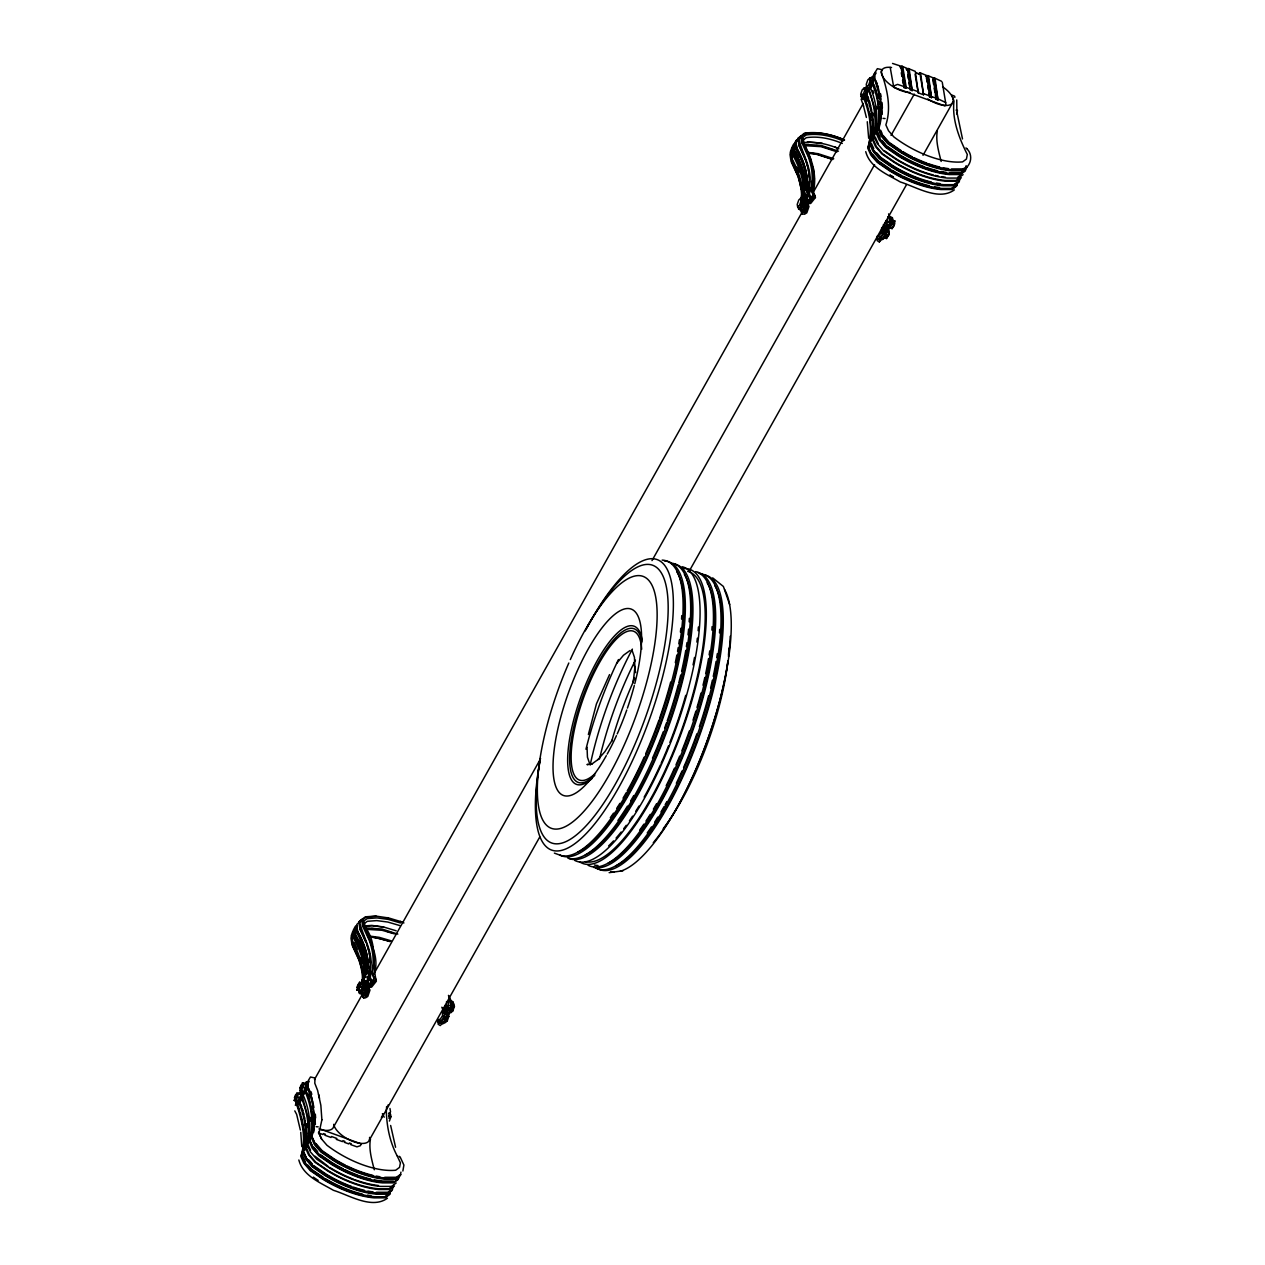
<?xml version="1.0" encoding="UTF-8"?>
<svg xmlns="http://www.w3.org/2000/svg" width="1265" height="1265" viewBox="0 0 1265 1265"><rect width="100%" height="100%" fill="white"/><g stroke="black" fill="none" stroke-linecap="round" stroke-linejoin="round"><path stroke-width="1.5" d="M884.757 231.874L884.346 230.847M886.797 236.096C887.192 238.99 890.133 233.187 888.599 232.396M956.909 114.119L956.941 111.984M444.395 1008.094L444.948 1014.356L447.873 1007.256L448.933 1007.794L445.992 1016.285L440.22 1023.29L439.161 1022.737L443.667 1017.708L444.505 1013.992L442.608 1007.731M883.429 224.458L883.966 230.736L886.892 223.62L887.951 224.174L885.01 232.649L879.238 239.67L878.195 239.117L882.701 234.088L883.033 227.4M352.461 934.44L351.038 938.472L352.002 944.939L358.659 959.487A162.205 73.354 29.3 0 1 362.296 983.996M791.495 150.82L790.072 154.852L791.036 161.319L797.693 175.851A162.205 73.354 29.3 0 1 801.52 196.692M448.79 995.855A162.205 73.354 29.3 0 0 451.194 1000.884L451.716 1004.015L449.486 1010.624L451.51 1006.56L448.474 995.365M888.583 213.896A162.205 73.354 29.3 0 0 890.212 217.248L890.75 220.395L888.52 227.004L890.544 222.925L889.991 219.651M357.742 987.301C358.801 991.95 361.3 979.363 358.058 986.099M633.528 679.969L634.904 666.782M368.257 986.779L369.981 990.1L367.783 996.456L365.522 997.864L363.308 997.595L364.779 993.8L363.909 994.385L362.027 990.748M807.291 203.159L808.999 206.48L806.817 212.82L804.556 214.228L802.326 213.975L803.813 210.18L802.927 210.765L801.045 207.112M298.84 1159.989C302.999 1175.928 320.519 1182.712 333.438 1190.318C349.203 1195.109 371.784 1209.64 387.438 1198.208M865.734 151.658C869.893 167.613 887.413 174.38 900.332 181.986C916.097 186.793 938.677 201.325 954.332 189.892M361.932 983.095C366.091 966.096 353.836 951.66 351.227 935.831M361.98 983.901L363.008 976.833A160.434 72.548 29.3 0 0 352.54 941.603L351.528 934.835L352.682 931.704L355.386 929.728M362.881 982.589L364.178 973.75A160.038 72.374 29.3 0 0 353.71 938.583L352.682 931.704M363.735 979.363L363.782 986.305L366.376 990.147L363.909 994.385M365.395 973.765L366.107 969.907A159.896 72.311 29.3 0 0 355.639 934.772L354.611 927.846L355.765 925.79L356.793 932.716A159.896 72.311 29.3 0 1 367.261 967.852L366.486 973.165M367.182 973.623L368.21 966.555A160.038 72.374 29.3 0 0 357.758 931.404M369.001 972.706L370.297 963.867A160.434 72.548 29.3 0 0 359.829 928.652M369.696 971.899C375.231 953.778 362.834 937.887 359.513 921.11L365.379 916.825L375.721 916.066L387.976 917.868M374.804 971.836C379.753 953.62 366.787 937.966 363.94 920.952L367.119 918.611L376.891 917.9L388.213 919.386L400.546 922.976M800.966 199.475L802.042 193.213A160.434 72.548 29.3 0 0 791.574 157.983L790.562 151.215L791.716 148.084L794.404 146.092M801.915 198.953L803.196 190.114A160.038 72.374 29.3 0 0 792.744 154.963L791.716 148.084M802.247 199.269L803.797 188.659A159.896 72.311 29.3 0 0 793.329 153.539L792.301 146.598L793.455 144.558L794.483 151.484A159.896 72.311 29.3 0 1 804.951 186.619L803.401 197.229L805.884 204.329L802.927 210.765M803.18 196.597L803.702 193.071M804.35 191.584L805.141 186.287A159.896 72.311 29.3 0 0 794.673 151.152L793.645 144.226L798.879 139.166M805.52 189.529L806.295 184.231A159.896 72.311 29.3 0 0 795.827 149.096L794.799 142.17M806.216 190.003L807.244 182.935A160.038 72.374 29.3 0 0 796.776 147.768L795.748 140.889L804.398 133.204C818.028 131.196 831.896 134.422 844.372 139.877M806.548 189.291L807.323 183.994M808.288 187.315L809.331 180.247A160.434 72.548 29.3 0 0 798.863 145.032M813.316 191.727C817.411 175.029 811.513 157.967 803.844 143.214M802.279 201.91L801.283 204.788M807.75 192.565L807.639 191.031M298.398 1101.831L294.176 1100.439L296.864 1092.849L301.086 1094.241L298.398 1101.831L297.022 1101.483M294.176 1100.439L295.567 1100.803L297.607 1097.182L298.255 1093.213M299.742 1090.541L302.43 1082.935L303.821 1083.299L303.173 1087.283L301.133 1090.904L299.742 1090.541L303.964 1091.932L306.004 1088.311L306.652 1084.342L302.43 1082.935M356.762 989.91L359.45 982.304L360.841 982.668L360.193 986.653L358.153 990.274L356.762 989.91L361.015 991.317L363.055 987.696L363.703 983.711L359.45 982.304M366.581 981.403L362.328 980.011L365.016 972.406L369.269 973.813L368.621 977.782L366.581 981.403L365.206 981.055M362.328 980.011L363.719 980.359L366.407 972.769M885.231 238.136L886.607 238.5L888.647 234.879L889.295 230.91L887.919 230.546M889.991 226.356L891.778 221.28A6.499 1.992 -70 0 0 890.117 217.754M890.797 228.238L892.173 228.601L894.213 224.98L894.861 220.995L891.999 219.968M957.02 113.123L957.447 110.466L956.071 110.102M390.426 1190.855L389.746 1194.445L385.161 1197.844L374.108 1197.86A67.931 30.724 29.3 0 1 322.828 1179.233L310.336 1170.663L303.916 1163.262L300.817 1156.384C306.747 1138.769 301.908 1120.015 296.184 1103.191M393.146 1186.001L392.466 1189.59L387.881 1193.006L376.828 1193.022A67.931 30.724 29.3 0 1 325.548 1174.394L313.056 1165.824L306.636 1158.424L303.537 1151.545L306.525 1137.836L305.513 1123.557M399.471 1174.774L398.775 1178.363L394.19 1181.763L383.153 1181.779A67.931 30.724 29.3 0 1 331.873 1163.168L319.365 1154.597L312.945 1147.197L309.846 1140.318L312.85 1126.609L311.396 1109.8M400.958 1172.133L400.262 1175.723L395.676 1179.122L384.623 1179.138A67.931 30.724 29.3 0 1 333.359 1160.511L320.851 1151.956L314.432 1144.54L311.332 1137.662C316.297 1121.423 313.926 1103.412 307.316 1087.995M402.871 1171.01L403.899 1165.049L400.373 1157.475M957.32 182.524L956.64 186.113L952.055 189.529L941.002 189.529A67.931 30.724 29.3 0 1 889.722 170.917L877.23 162.347L870.81 154.947L867.711 148.068C872.66 131.813 870.288 113.803 863.679 98.385M959.771 176.989L958.744 182.366L954.158 185.781L943.105 185.797A67.931 30.724 29.3 0 1 891.841 167.17L879.333 158.599L872.913 151.199L869.814 144.321L871.079 138.454M960.056 177.685L959.36 181.275L954.775 184.674L943.722 184.69A67.931 30.724 29.3 0 1 892.457 166.063L879.95 157.493L873.53 150.092L870.431 143.214L873.419 129.504L872.407 115.242M966.081 165.762L965.053 171.139L960.467 174.554L949.43 174.554A67.931 30.724 29.3 0 1 898.15 155.943L885.642 147.373L879.238 139.972L876.139 133.094C881.088 116.839 878.716 98.828 872.107 83.411M966.365 166.458L965.685 170.032L961.1 173.447L950.047 173.463A67.931 30.724 29.3 0 1 898.767 154.836L886.259 146.266L879.855 138.865L876.756 131.987L879.744 118.278L878.29 101.469M305.561 1087.536L305.45 1085.591M301.876 1156.779C307.806 1139.291 306.225 1119.731 298.888 1102.969M305.023 1150.012C310.478 1133.171 308.439 1114.418 301.497 1098.336M308.518 1139.069L307.253 1144.936L310.352 1151.814L316.772 1159.214L329.264 1167.785A67.931 30.724 29.3 0 0 380.544 1186.412L391.597 1186.396L396.182 1182.981M397.147 1155.783L400.404 1162.835L399.534 1167.374L395.708 1170.22A63.25 28.605 29.3 0 1 326.923 1145.236L321.595 1139.038L318.954 1133.25L321.895 1119.81M588.367 734.538L596.432 703.909L609.54 674.609M869.608 144.621L868.77 148.448L871.759 155.057L877.91 162.157L890.07 170.506A66.76 30.186 29.3 0 0 940.464 188.801L951.217 188.785L955.613 185.528M875.412 130.754L873.482 140.083L876.455 146.693L882.606 153.792L894.782 162.126A66.76 30.186 29.3 0 0 945.176 180.436L955.929 180.421L960.325 177.147M879.507 123.48L878.242 129.346L881.341 136.225L887.745 143.625L900.253 152.195A67.931 30.724 29.3 0 0 951.533 170.822L962.57 170.807L967.172 167.391M893.77 224.205L893.659 222.261M303.474 1149.458L304.153 1146.296M313.641 1132.317L314.337 1129.155M870.367 141.127C874.827 125.947 871.822 109.011 865.782 94.638M872.818 135.798L873.514 132.651M874.716 134.343C879.048 118.815 876.345 101.595 870.114 86.937M879.128 124.571C884.029 108.442 878.463 91.475 873.609 76.153L874.463 73.56L875.491 74.082L876.107 72.99L875.08 72.453L877.372 68.674L881.958 69.67L881.199 71.994C887.034 88.692 891.604 107.414 885.864 124.903L888.489 130.722L893.833 136.889A63.25 28.605 29.3 0 0 962.618 161.873L966.444 159.042L967.314 154.488C959.107 138.185 951.865 119.527 954 101.105L951.818 95.033L954.711 96.235L954.838 97.452M871.047 82.937L870.889 80.77M300.2 1097.261L299.252 1099.554M305.592 1087.963L305.624 1085.718M448.126 1014.451L446.15 1019.226L440.283 1025.551L438.117 1024.223L438.354 1019.479M439.161 1022.737L439.904 1020.286M440.22 1023.29L440.979 1020.776M437.643 1021.82L442.402 1016.412L442.655 1011.178M444.126 1013.328L446.956 1004.189L446.513 1001.58M443.667 1017.708L444.442 1015.163M444.948 1014.356L445.201 1008.901M445.96 1013.644L446.213 1008.078M446.245 1006.529L448.585 1005.596L448.854 1000.346M447.304 1017.171L447.604 1014.024M446.15 1019.226L446.972 1016.507M450.941 1006.608L451.083 1003.335M446.782 1016.696L448.316 1014.135M449.486 1010.624L450.293 1007.984M447.478 1016.839L450.055 1010.624M887.334 230.499L885.168 235.606L879.317 241.931L877.135 240.603L877.388 235.859M879.238 239.67L880.013 237.14M876.677 238.199L881.42 232.776L881.689 227.542M879.317 241.931L880.108 239.338M883.16 229.692L885.99 220.569M882.701 234.088L883.476 231.542M884.994 230.009L885.769 227.479M885.279 222.909L887.619 221.976L887.872 216.726M885.168 235.606L886.623 230.388M886.322 233.551L887.761 228.127M889.959 222.988L889.595 216.679M888.52 227.004L889.311 224.364M887.666 231.163L888.489 228.443M886.939 230.799L889.089 226.988M295.472 1096.629C294.192 1104.124 299.742 1090.825 295.71 1096.028M300.849 1087.347C303.331 1079.994 303.062 1090.92 300.675 1088.453M299.995 1097.435L299.283 1099.206M363.624 976.185C361.853 982.794 367.862 973.101 364.431 974.588M362.407 987.522L362.328 985.103M890.892 223.162L890.196 224.933M797.994 139.245L800.713 135.908L801.678 142.376L808.335 156.923A162.205 73.354 29.3 0 1 810.628 188.343L812.984 195.031L815.024 195.616L815.419 197.546L810.739 203.396L809.458 203.665L809.553 202.621L813.996 197.15L813 196.945L809.426 201.198L805.726 207.776L804.287 212.441L805.283 212.631L808.256 205.8L806.485 202.384M875.08 72.453L874.827 78.572L878.068 87.143M364.81 926.85C378.029 943.042 371.578 963.582 376.385 981.166L371.704 987.016L370.424 987.301L370.519 986.241L374.962 980.77L373.966 980.581L370.392 984.818L366.692 991.396L365.253 996.061L366.249 996.267L369.222 989.42L367.467 986.004M370.455 1139.053C368.589 1149.173 371.815 1159.91 374.266 1169.777M386.315 1111.777L386.616 1106.575M937.365 130.706C935.468 140.826 938.709 151.594 941.16 161.446M865.481 92.835L864.738 94.559M889.88 223.731L889.912 220.948M890.687 223.336L890.212 224.537M369.443 978.62L371.293 982.225L373.95 978.651L375.99 979.236M812.984 195.031L810.327 198.589L808.335 194.162M389.399 1121.09L390.948 1116.71L390.521 1114.196L388.561 1113.485M446.355 1017.139L445.327 1020.064L447.288 1020.776L448.838 1016.396L448.411 1013.882M450.878 1012.759L452.854 1010.877L454.404 1006.497L453.977 1003.983L452.016 1003.272M802.785 194.525L804.334 190.13L806.311 188.248L808.288 188.959L808.715 191.474L807.165 195.854L805.188 197.735L803.212 197.024L802.785 194.525A161.651 73.101 29.3 0 1 802.532 198.194M797.646 206.922L799.622 205.041L801.172 200.661L800.745 198.146L802.722 198.874L803.149 201.372L801.599 205.768L799.622 207.65L797.646 206.922L797.219 204.424L798.768 200.028L800.745 198.146M803.212 197.024L805.188 195.142L806.738 190.762L806.311 188.248M861.117 96.709L863.094 94.828L864.643 90.448L864.216 87.933L866.161 88.645L866.588 91.143L865.039 95.539L863.062 97.421L861.117 96.709L860.69 94.195L862.24 89.815L864.216 87.933M866.683 86.811L868.66 84.929L870.209 80.533L869.782 78.035L871.727 78.746L872.154 81.245L870.605 85.641L868.628 87.522L866.683 86.811L866.256 84.296L867.806 79.916L869.782 78.035M362.423 987.949L362.502 984.976M450.688 1007.399L449.107 1009.802M450.403 1010.197L447.921 1014.419L448.632 1014.799M888.267 229.692L889.422 226.577M888.014 234.721L886.654 236.855L886.148 236.049M862.082 95.587L862.05 96.804M387.944 1105.784L388.086 1104.946M305.371 1088.58L304.248 1090.288M305.118 1088.754L304.264 1090.098M367.467 978.778L368.352 975.9L367.435 979.126M807.133 194.367L805.694 195.49M870.589 84.138L869.276 85.451M889.611 224.332L888.52 225.676M356.825 925.648L357.521 932.938A160.513 72.579 29.3 0 1 367.988 968.168M297.038 1100.597L295.346 1105.357M874.463 73.56L872.977 76.2L874.004 76.722M805.884 204.329L807.228 201.957L805.315 198.241M314.479 1079.504L362.881 993.436M373.523 974.509L802.247 211.935M807.228 201.957L808.161 200.613L806.264 196.913M812.889 193.007L863.22 103.493M365.696 990.005L367.514 987.902L365.632 984.249M367.514 987.902L368.194 985.577L366.281 981.861M368.194 985.577L369.143 984.233L367.23 980.533M942.235 82.099L945.888 104.141L944.892 105.912L893.754 87.332L894.75 85.561L897.597 84.376L904.317 86.668L903.795 87.601L905.693 88.297L906.23 87.348L902.751 66.839L901.945 66.191L900.538 67.836M318.97 1131.954L318.448 1132.902L323.002 1134.547L323.524 1133.614L325.437 1134.31L324.899 1135.243L330.987 1137.456L331.509 1136.523L336.838 1138.453L336.316 1139.385L342.388 1141.599L342.926 1140.666L344.823 1141.346L344.286 1142.279L348.855 1143.94L349.377 1143.007L351.275 1143.702L350.753 1144.635L356.967 1146.849L360.319 1145.726L361.316 1143.955L319.318 1128.712M901.945 66.191L907.321 68.5L910.262 89.942L912.16 90.637L909.219 69.18L908.412 68.547L907.005 70.192M333.596 1126.925L539.728 760.281M651.997 560.601L874.589 164.687M891.034 135.418L914.263 94.1M918.406 74.335L919.813 72.69L920.62 73.323L923.561 94.78L918.248 92.851L915.307 71.393L908.412 68.547M926.391 77.228L927.798 75.584L928.605 76.232L931.546 97.674L929.649 96.994L926.707 75.536L919.813 72.69M932.858 79.569L934.266 77.924L935.072 78.572L938.013 100.03L936.116 99.334L933.175 77.877L927.798 75.584M381.382 1117.454L383.358 1113.927M369.427 1139.939L539.76 836.987M689.773 570.167L906.546 184.579M923.007 155.326L953.004 101.959M362.154 988.534L361.063 989.752L361.901 988.677M893.058 225.976L892.473 226.767M612.355 739.899L604.97 751.521L597.997 759.585M808.161 200.613L810.217 197.814M369.143 984.233L371.198 981.434L369.301 977.782M362.77 918.991L356.73 924.509L357.821 932.384A160.513 72.579 29.3 0 1 368.289 967.614M890.196 67.409L893.754 87.332M926.391 78.066L928.099 77.291L931.546 97.674M932.858 80.407L934.566 79.632L938.013 100.03M616.703 663.334L623.487 655.238L630.033 650.526M893.643 222.909C895.715 221.644 893.944 227.811 892.426 226.988M447.288 1020.776L445.312 1022.658L443.351 1021.946M298.967 1099.933L297.955 1099.807M964.673 167.897L961.748 170.079L950.995 170.079A66.76 30.186 29.3 0 1 900.601 151.784L888.425 143.451L882.274 136.351L878.859 128.239C883.429 114.34 881.531 99.556 877.657 85.704M964.041 170.554L959.645 173.811L948.892 173.827A66.76 30.186 29.3 0 1 898.498 155.532L886.322 147.183L880.171 140.083L877.198 133.473M957.652 177.337L960.594 175.155M963.076 174.665L958.49 178.065L947.438 178.08A67.931 30.724 29.3 0 1 896.173 159.453L883.666 150.899L877.246 143.483L874.147 136.604M961.353 177.748L956.751 181.148L945.714 181.164A67.931 30.724 29.3 0 1 894.434 162.537L881.926 153.982L875.522 146.566L872.423 139.688C877.372 123.448 875.001 105.438 868.391 90.021M956.261 182.872L953.32 185.054L942.567 185.054A66.76 30.186 29.3 0 1 892.173 166.759L880.013 158.425L873.862 151.326L870.873 144.716M957.257 185.006L952.672 188.422L941.619 188.438A67.931 30.724 29.3 0 1 890.354 169.81L877.847 161.24L871.427 153.84L868.328 146.961L871.316 133.252L870.304 118.973M397.779 1176.213L394.854 1178.395L384.086 1178.411A66.76 30.186 29.3 0 1 333.707 1160.1L321.531 1151.767L315.38 1144.667L312.408 1138.057M400.894 1174.616L396.293 1178.031L385.256 1178.047A67.931 30.724 29.3 0 1 333.976 1159.42L321.468 1150.85L315.064 1143.449L311.965 1136.571L314.953 1122.861L312.629 1101.768M398.159 1179.47L393.573 1182.87L382.52 1182.886A67.931 30.724 29.3 0 1 331.256 1164.259L318.748 1155.688L312.329 1148.288L309.229 1141.409C314.194 1125.17 311.822 1107.16 305.197 1091.742M393.431 1185.479L389.035 1188.752L378.267 1188.752A66.76 30.186 29.3 0 1 327.888 1170.457L315.712 1162.124L309.561 1155.024L306.589 1148.414C311.996 1131.068 310.494 1111.809 303.221 1095.253M394.443 1186.064L389.857 1189.48L378.804 1189.495A67.931 30.724 29.3 0 1 327.54 1170.868L315.032 1162.298L308.613 1154.898L305.513 1148.019M389.367 1191.187L386.426 1193.369L375.673 1193.385A66.76 30.186 29.3 0 1 325.279 1175.074L313.119 1166.741L306.968 1159.641L303.98 1153.032M391.85 1190.697L387.264 1194.097L376.211 1194.113A67.931 30.724 29.3 0 1 324.931 1175.485L312.439 1166.931L306.019 1159.515L302.92 1152.652M388.719 1193.844L384.323 1197.117L373.57 1197.133A66.76 30.186 29.3 0 1 323.176 1178.822L311.016 1170.489L304.865 1163.389L301.434 1155.293C305.513 1142.627 304.517 1129.202 301.181 1116.489M390.363 1193.338L385.778 1196.753L374.725 1196.753A67.931 30.724 29.3 0 1 323.445 1178.142L310.953 1169.572L304.533 1162.171M795.748 140.889L801.836 136.43M803.481 139.782L806.343 137.679C818.581 135.877 831.026 138.707 842.3 143.435M361.521 920.999L358.975 922.865L361.679 919.529L362.644 926.012L369.301 940.543A162.205 73.354 29.3 0 1 371.594 971.963L373.95 978.651M354.611 927.846L357.331 925.838M364.447 923.403L367.324 921.299L376.749 920.604L387.754 922.043L399.756 925.537M591.862 763.997L598.424 759.269M892.537 63.44L900.854 66.144L904.317 86.668M592.415 763.791L586.928 764.534L588.162 764.629M609.145 872.66L622.949 870.779M802.453 134.612L805.979 134.359M807.386 142.028L822.266 143.293M801.852 142.819C814.439 140.968 827.231 143.862 838.822 148.732M804.524 144.289L821.064 145.428L838.474 151.183M805.346 144.779L808.73 144.526M804.018 145.617L821.175 146.677L837.098 151.816M376.353 916.334L366.218 917.078L362.707 919.655C364.953 933.95 375.326 946.188 374.155 961.416C373.57 967.061 370.898 973.433 374.899 978.477M363.355 926.027L371.704 925.411L383.232 926.913L396.182 930.787M362.818 926.454L372.574 925.727L383.88 927.213M365.49 927.909L382.03 929.048L397.827 934.108M364.984 929.253L382.141 930.297L394.459 933.886M951.612 168.988L962.365 168.972M949.509 172.72L960.261 172.72M384.718 1177.304L395.471 1177.288M393.368 1181.036L382.599 1181.051A66.76 30.186 29.3 0 1 374.234 1179.85M392.751 1182.143L381.983 1182.158A66.76 30.186 29.3 0 1 331.588 1163.847L319.428 1155.514L313.277 1148.414L310.305 1141.805M376.29 1192.278L387.043 1192.278M883.033 118.372L885.073 118.546M316.139 1126.704L318.179 1126.862M881.42 232.776L882.78 232.871M442.402 1016.412L443.746 1016.491M816.478 145.554L820.352 146.06M807.181 152.274L818.186 153.713L833.714 158.726M808.24 152.812L816.004 153.824L831.927 158.931M807.339 153.144L816.779 154.377L832.718 159.532M371.625 928.415L377.444 929.174M368.162 935.894L379.168 937.333L391.17 940.828M371.151 936.685L389.652 941.144M368.321 936.764L377.745 938.013L390.079 941.587M887.619 221.976L889.342 222.245M448.585 1005.596L450.308 1005.865M893.485 220.648L894.861 220.995M369.269 973.813L365.016 972.406M362.312 983.348L363.703 983.711M359.639 990.954L361.015 991.317M305.276 1083.978L306.652 1084.342M299.71 1093.877L301.086 1094.241M822.171 146.582L833.034 149.744M387.517 917.615L400.657 921.553M386.758 931.261L392.197 932.843M934.266 77.924L941.445 81.213M899.731 66.713L902.245 67.899L905.693 88.297M915.955 72.611L920.114 74.398L923.561 94.78M927.482 76.801L925.585 76.106L926.201 76.596M906.23 87.348L910.784 89.009M912.682 89.704L918.769 91.918M924.098 93.847L930.17 96.061M932.068 96.741L936.638 98.401M938.535 99.097L945.682 102.528M870.209 80.533L872.154 81.245M868.66 84.929L870.605 85.641M864.643 90.448L866.588 91.143M863.094 94.828L865.039 95.539M806.738 190.762L808.715 191.474M891.351 223.937L894.213 224.98M805.188 195.142L807.165 195.854M889.311 227.558L892.173 228.601M801.172 200.661L803.149 201.372M888.647 234.879L885.785 233.851L883.745 237.456L886.607 238.5M799.622 205.041L801.599 205.768M554.386 853.116L561.075 855.551A156.481 47.912 -70 0 0 661.389 715.389A156.481 47.912 -70 0 0 662.148 560.11M454.404 1006.497L452.443 1005.77L450.893 1010.166L452.854 1010.877M365.759 976.754L368.621 977.782M446.877 1015.669L448.838 1016.396M360.193 986.653L363.055 987.696L365.095 991.428M388.988 1115.999L390.948 1116.71M303.173 1087.283L306.004 1088.311M301.133 1090.904L303.964 1091.932M297.607 1097.182L300.438 1098.21M844.561 140.036C832.291 134.675 818.645 131.481 805.236 133.458L801.741 136.035C803.987 150.329 814.344 162.553 813.174 177.78C811.656 184.564 810.375 191.821 815.419 197.546M843.186 140.921C831.579 136.035 818.755 133.125 806.153 134.991L802.975 137.332L804.303 145.317L810.912 159.722M834.837 146.946L838.047 148.353M400.388 921.363L403.915 922.96M872.344 77.307L873.388 77.829M307.553 1081.891L308.597 1082.413L309.213 1081.306L308.17 1080.784L310.478 1077.005L315.064 1077.986L314.779 1083.188L317.626 1090.493L320.851 1105.294L321.879 1119.825M901.218 150.677L889.042 142.344L882.907 135.244M886.939 146.092L899.115 154.425A66.76 30.186 29.3 0 0 924.873 166.933M884.346 150.709L896.506 159.042A66.76 30.186 29.3 0 0 933.254 174.95M890.687 169.399L878.527 161.066L872.376 153.966M320.045 1154.407L332.221 1162.756A66.76 30.186 29.3 0 0 343.321 1168.923M328.094 1166.33L314.985 1156.194M313.736 1165.65L325.896 1173.983A66.76 30.186 29.3 0 0 351.67 1186.491M323.793 1177.731L311.633 1169.382L307.933 1165.128M906.815 69.559L906.183 69.069L908.713 70.255L912.16 90.637M712.685 577.884L723.39 586.47L729.684 604.575M965.922 147.91L967.156 148.938M399.028 1156.226L400.262 1157.254M881.958 135.118L888.378 142.518L900.87 151.088A67.931 30.724 29.3 0 0 952.15 169.716L963.203 169.7C970.888 166.205 973.37 155.453 967.266 149.159M882.021 140.415L885.721 144.669M876.945 153.065L880.63 157.319L892.805 165.652A66.76 30.186 29.3 0 0 931.325 182.002M315.997 1143.576L322.148 1150.66L334.324 1159.009A66.76 30.186 29.3 0 0 345.424 1165.176M313.894 1147.308L317.594 1151.577M308.818 1159.958L312.502 1164.227M875.238 79.964L876.993 83.253M872.723 82.304L875.965 90.89M873.135 83.711L874.874 87M869.419 90.305L875.001 109.549L876.455 126.453M866.414 93.547L869.64 102.117M866.81 94.938L868.565 98.227M865.323 97.579L867.078 100.868M864.295 97.279L867.537 105.865M864.707 98.686L866.462 101.975M863.568 106.102L861.101 99.081M307.933 1086.888L311.174 1095.474M308.344 1088.28L310.083 1091.584M305.83 1090.636L309.055 1099.206M306.225 1092.027L307.98 1095.332M299.505 1101.862L302.746 1110.449M299.916 1103.254L301.671 1106.559M297.402 1105.61L300.643 1114.18M299.568 1110.306L297.243 1103.649M382.378 1113.722L384.212 1117.201M813.316 192.28L815.024 195.616M809.031 193.324L810.897 196.96M806.343 197.893L808.209 201.53M806.026 198.447L807.908 202.084M806.074 204.013L803.575 196.897M804.161 204.092L805.41 206.527M802.816 202.669L805.109 207.065M802.216 204.108L804.129 207.792M803.56 209.294L805.283 212.631M800.745 208.061L802.611 211.682M800.508 210.433L802.326 213.975M369.997 976.944L371.863 980.581M367.941 982.731L369.19 985.166M366.992 982.067L368.874 985.704M367.04 987.633L364.557 980.517M366.85 987.965L364.367 980.849M365.126 987.712L366.376 990.147M364.193 987.048L366.075 990.701M364.526 992.914L366.249 996.267M361.711 991.681L363.593 995.318M362.09 994.606L363.877 998.069M361.474 994.053L363.308 997.595M956.751 99.935L956.862 109.834M294.792 1110.876L296.658 1114.418L300.358 1130.056M397.131 1155.799C389.936 1142.295 386.869 1126.957 386.331 1111.745M796.918 167.154L799.148 172.008M791.653 161.888L798.294 176.404L801.378 189.718M365.885 942.441L359.956 929.506L358.817 921.885M354.184 942.694L357.157 949.161M352.619 945.508L359.276 960.024L361.964 969.512M880.661 130.279L882.148 133.6M877.815 132.382L880.045 137.332M875.222 137L878.195 143.609M871.506 143.609L873.735 148.574M318.97 1133.234L321.595 1139.038M308.312 1145.331L310.558 1150.28M302.493 1155.672L305.482 1162.282M445.644 1005.77L447.035 1009.075M445.454 1006.102L446.845 1009.407M444.948 1005.754L446.339 1009.059M441.849 1007.209L443.936 1012.142M632.041 650.257L634.445 657.31L634.856 667.224M589.854 764.25L587.45 757.197L587.039 747.283M805.821 173.368L806.722 176.578M366.439 957.779L367.34 960.957M872.897 90.527L873.625 93.12M863.457 105.865L866.383 117.455M311.064 1091.774L311.791 1094.367M308.597 1094.225L309.324 1096.818M962.491 138.929L957.146 113.328M395.581 1147.26L390.648 1125.471M875.554 89.451L876.914 94.638M869.229 100.678L870.605 105.865M867.126 104.426L869.419 113.629M310.747 1094.035L312.123 1099.222M308.644 1097.767L310.02 1102.969M302.335 1109.01L303.711 1114.196M300.232 1112.741L304.09 1132.381M877.847 94.875L878.463 97.547M876.503 93.199L877.831 98.654M870.178 104.426L871.522 109.881M318.59 1094.288L319.523 1098.32M311.712 1097.767L312.74 1101.894M309.609 1101.515L310.937 1106.97M303.284 1112.741L304.628 1118.213M880.567 93.8L881.136 96.662M879.934 94.907L880.819 99.208M877.42 97.199L879.649 112.664M871.111 108.426L872.391 114.182M870.336 113.961L870.905 116.823M869.008 112.174L870.288 117.914M313.04 1103.238L313.926 1107.523M310.526 1105.515L311.522 1109.832M304.201 1116.742L305.213 1121.075M932.969 80.802L933.602 84.502M934.234 88.218L934.851 91.918M935.483 95.634L936.116 99.334M926.518 78.446L927.134 82.162M927.767 85.862L928.399 89.578M929.016 93.278L929.649 96.994M915.101 74.303L918.248 92.851M907.748 75.125L908.381 78.825M909.013 82.525L909.63 86.241M901.281 72.769L901.913 76.485M902.546 80.185L903.163 83.885M879.333 101.848L879.76 104.394M876.724 106.466L877.167 109.027M873.008 113.075L873.451 115.637M871.98 112.696L873.34 123.907M869.877 116.443L870.731 120.475M867.268 121.74L868.676 138.264M884.235 225.265L884.741 228.238M813.759 194.336L812.842 189.465L814.375 178.903L813.205 167.296M633.955 663.05L635.583 672.648M389.968 1108.488L390.553 1111.967M362.612 984.344L363.197 987.728M311.807 1111.271L312.882 1122.782M301.956 1095.284L308.107 1117.88L309.561 1134.768M305.086 1121.027L306.573 1134.025M798.547 137.474C801.868 154.267 814.265 170.158 808.73 188.279A161.651 73.101 29.3 0 0 809.474 181.164M797.851 138.264L798.99 145.87L805.647 160.434A161.651 73.101 29.3 0 1 807.908 167.976M794.183 144.716L794.673 148.116M793.803 152.069L793.044 147.009L793.74 154.298A160.513 72.579 29.3 0 1 804.129 185.876M791.985 154.14L792.475 157.445M790.261 152.211C792.285 166.648 802.943 178.855 801.741 194.178M355.149 928.352L355.655 931.736M354.263 932.321L354.769 935.689M353.71 931.182L354.722 937.918A160.513 72.579 29.3 0 1 365.095 969.496M351.686 939.247L352.397 943.943M801.773 193.545L802.168 197.372M369.886 958.728L370.281 962.602M881.99 102.449L882.385 107.825M881.373 103.556L882.148 114.309M871.854 126.547L872.249 131.924M871.237 127.639L871.743 134.817M315.349 1114.354L315.618 1117.944M314.606 1113.674L315.38 1124.427M312.866 1112.726L313.119 1116.315M310.273 1117.359L310.526 1120.932M306.557 1123.952L306.81 1127.542M305.213 1138.453L305.466 1142.042M304.47 1137.757L304.849 1143.133M300.754 1132.317L301.782 1146.596M319.191 1129.155A20.019 9.061 29.3 0 0 333.739 1124.348A20.019 9.061 29.3 0 0 353.473 1141.647A20.019 9.061 29.3 0 0 369.57 1137.377M909.93 92.456A20.019 9.061 29.3 0 1 883.919 78.525A20.019 9.061 29.3 0 1 891.54 67.504M942.599 86.795A20.019 9.061 29.3 0 1 951.66 103.904A20.019 9.061 29.3 0 1 927.846 98.97M948.355 168.625A66.76 30.186 29.3 0 1 943.231 167.786M939.737 167.027A66.76 30.186 29.3 0 1 928.826 163.833M926.976 163.185A66.76 30.186 29.3 0 1 913.931 157.651M912.318 156.86A66.76 30.186 29.3 0 1 902.767 151.61M945.287 177.195A66.76 30.186 29.3 0 1 941.966 176.752M938.535 176.151A66.76 30.186 29.3 0 1 935.041 175.392M946.252 172.372A66.76 30.186 29.3 0 1 941.128 171.518M937.634 170.759A66.76 30.186 29.3 0 1 926.723 167.581M939.927 183.599A66.76 30.186 29.3 0 1 936.543 183.077M939.468 187.536A66.76 30.186 29.3 0 1 934.44 186.825M929.222 185.749A66.76 30.186 29.3 0 1 903.416 176.373M901.803 175.582A66.76 30.186 29.3 0 1 892.236 170.332M807.023 184.548A160.513 72.579 29.3 0 0 796.555 149.317L795.859 142.012L796.855 148.764A160.513 72.579 29.3 0 1 807.323 183.994M808.319 169.81A161.651 73.101 29.3 0 1 809.379 177.495M794.056 153.745A160.513 72.579 29.3 0 1 800.144 166.743M800.729 168.324A160.513 72.579 29.3 0 1 804.271 183.441M795.195 151.5A160.402 72.532 29.3 0 1 797.772 156.433M800.571 199.759A6.499 1.992 -70 0 1 804.066 198.89A6.499 1.992 -70 0 1 800.745 208.282A6.499 1.992 -70 0 1 798.405 205.879M804.524 200.85A6.499 1.992 -70 0 1 801.599 208.172A6.499 1.992 -70 0 1 798.927 208.535M801.931 198.779A6.499 1.992 -70 0 1 802.674 197.909M803.354 197.419A6.499 1.992 -70 0 1 803.939 197.34M886.401 230.578A6.499 1.992 -70 0 1 886.085 232.112M885.579 233.709A6.499 1.992 -70 0 1 881.057 239.006M887.002 230.799A6.499 1.992 -70 0 1 884.077 238.12A6.499 1.992 -70 0 1 881.405 238.484M806.896 188.659A6.499 1.992 -70 0 1 809.616 189.797A6.499 1.992 -70 0 1 806.074 198.668A6.499 1.992 -70 0 1 803.971 195.98M808.24 188.011A6.499 1.992 -70 0 1 809.948 191.695A6.499 1.992 -70 0 1 805.742 199.617M805.173 199.696A6.499 1.992 -70 0 1 804.746 199.364M891.825 221.422A6.499 1.992 -70 0 1 887.619 229.36M890.718 217.96A6.499 1.992 -70 0 1 892.015 223.225A6.499 1.992 -70 0 1 887.224 229.313M864.027 89.53A6.499 1.992 -70 0 1 867.521 89.056A6.499 1.992 -70 0 1 863.71 98.591A6.499 1.992 -70 0 1 862.192 94.132M868.106 89.262A6.499 1.992 -70 0 1 865.418 97.373A6.499 1.992 -70 0 1 862.366 98.306M864.612 89.736A6.499 1.992 -70 0 1 867.379 87.111A6.499 1.992 -70 0 0 870.273 87.459A6.499 1.992 -70 0 0 873.071 78.398A6.499 1.992 -70 0 0 869.593 79.632M871.68 77.782A6.499 1.992 -70 0 1 872.977 83.047A6.499 1.992 -70 0 1 868.185 89.135M373.033 1191.93A66.76 30.186 29.3 0 1 367.925 1191.077M364.415 1190.318A66.76 30.186 29.3 0 1 353.504 1187.139M378.393 1185.511A66.76 30.186 29.3 0 1 355.37 1179.881M353.757 1179.28A66.76 30.186 29.3 0 1 329.612 1167.374M370.93 1195.662A66.76 30.186 29.3 0 1 367.546 1195.14M362.312 1194.065A66.76 30.186 29.3 0 1 325.342 1178.664M370.74 1179.091A66.76 30.186 29.3 0 1 359.829 1175.912M357.979 1175.248A66.76 30.186 29.3 0 1 344.934 1169.714M318.163 1180.403A63.25 28.605 29.3 0 1 313.356 1177.098M379.769 1176.703A66.76 30.186 29.3 0 1 376.338 1176.102M372.843 1175.343A66.76 30.186 29.3 0 1 347.037 1165.982M364.763 972.295A159.896 72.311 29.3 0 0 354.311 937.159L353.267 930.234L354.421 928.178L355.465 935.104A159.896 72.311 29.3 0 1 365.917 970.239M355.038 937.381A160.513 72.579 29.3 0 1 361.11 950.379M361.695 951.944A160.513 72.579 29.3 0 1 363.94 959.455M364.352 961.274A160.513 72.579 29.3 0 1 365.253 967.061M358.738 940.053A160.402 72.532 29.3 0 1 362.249 948.118M362.834 949.699A160.402 72.532 29.3 0 1 364.605 955.344M360.778 957.542A161.651 73.101 29.3 0 1 362.359 963.171M363.688 970.808A161.651 73.101 29.3 0 1 363.925 974.54M366.629 944.054A161.651 73.101 29.3 0 1 368.874 951.596M369.285 953.431A161.651 73.101 29.3 0 1 370.424 962.965M370.376 966.634A161.651 73.101 29.3 0 1 370.012 970.255M451.368 1002.086A6.499 1.992 -70 0 1 452.886 1006.56A6.499 1.992 -70 0 1 448.3 1013.787M450.767 1001.88A6.499 1.992 -70 0 1 452.475 1005.564A6.499 1.992 -70 0 1 448.269 1013.486M368.147 973.006A6.499 1.992 -70 0 1 370.882 973.323A6.499 1.992 -70 0 1 368.321 981.624A6.499 1.992 -70 0 1 365.142 982.763M366.787 973.971A6.499 1.992 -70 0 1 370.281 973.101A6.499 1.992 -70 0 1 366.977 982.51A6.499 1.992 -70 0 1 364.62 980.106M447.794 1013.581A6.499 1.992 -70 0 1 445.106 1021.693A6.499 1.992 -70 0 1 442.054 1022.61M446.735 1016.238A6.499 1.992 -70 0 1 442.133 1023.464M365.253 982.541A6.499 1.992 -70 0 1 365.316 983.617M364.842 986.494A6.499 1.992 -70 0 1 361.158 993.452A6.499 1.992 -70 0 1 359.655 990.226M361.822 984.091A6.499 1.992 -70 0 1 362.581 982.905M363.324 982.035A6.499 1.992 -70 0 1 364.004 981.545M364.589 981.466A6.499 1.992 -70 0 1 365.016 981.814M361.221 983.885A6.499 1.992 -70 0 1 364.715 983.016A6.499 1.992 -70 0 1 361.395 992.408A6.499 1.992 -70 0 1 359.054 990.005M389.857 1112.821A6.499 1.992 -70 0 1 388.956 1118.387M389.272 1112.615A6.499 1.992 -70 0 1 388.861 1116.568M305.529 1083.536A6.499 1.992 -70 0 1 308.265 1083.852A6.499 1.992 -70 0 1 305.703 1092.154A6.499 1.992 -70 0 1 302.525 1093.276M304.169 1084.5A6.499 1.992 -70 0 1 307.68 1083.631A6.499 1.992 -70 0 1 304.359 1093.023A6.499 1.992 -70 0 1 302.003 1090.636M302.635 1093.071A6.499 1.992 -70 0 1 300.754 1100.945A6.499 1.992 -70 0 1 297.196 1103.918M299.963 1093.434A6.499 1.992 -70 0 1 301.956 1091.995M299.362 1093.213A6.499 1.992 -70 0 1 302.082 1094.351A6.499 1.992 -70 0 1 298.54 1103.222A6.499 1.992 -70 0 1 296.437 1100.534M633.148 682.12A6.499 5.455 -9.6 0 1 634.714 678.072M633.243 682.673A6.499 5.455 -9.6 0 1 634.809 678.625M728.909 648.139A134.027 41.033 -70 0 1 728.466 655.159M663.271 828.575A134.027 41.033 -70 0 0 727.928 660.709A147.799 45.255 -70 0 1 653.278 842.696M730.221 636.263A147.799 45.255 -70 0 1 728.498 656.835M724.608 589.522A154.63 47.343 -70 0 1 705.538 745.164A154.63 47.343 -70 0 1 620.15 871.285M614.268 872.091A154.63 47.343 -70 0 1 610.695 871.601M595.42 773.342A79.173 24.241 -70 0 1 571.717 746.587A79.173 24.241 -70 0 1 608.038 649.135A79.173 24.241 -70 0 1 641.687 649.23M594.756 775.429A81.766 25.031 -70 0 1 581.868 699.181A81.766 25.031 -70 0 1 641.924 641.956M592.004 778.576A84.17 25.774 -70 0 1 580.872 696.952A84.17 25.774 -70 0 1 642.082 639.758M606.315 755.664A99.129 30.344 -70 0 1 553.074 763.396A99.129 30.344 -70 0 1 610.568 618.079A99.129 30.344 -70 0 1 634.777 683.701M634.303 685.535A99.129 30.344 -70 0 1 627.424 708.115M626.776 709.981A99.129 30.344 -70 0 1 617.225 733.906M616.434 735.661A99.129 30.344 -70 0 1 607.184 754.114M570.325 659.555A134.027 41.033 -70 0 1 657.073 619.391A134.027 41.033 -70 0 1 565.455 826.551A134.027 41.033 -70 0 1 568.807 663.018M585.205 630.903A147.799 45.255 -70 0 1 668.078 602.583A147.799 45.255 -70 0 1 592.036 818.993A147.799 45.255 -70 0 1 540.455 758.257A154.63 47.343 -70 0 0 592.51 826.551A154.63 47.343 -70 0 0 673.312 599.705A154.63 47.343 -70 0 0 586.754 627.962M676.791 571.78A153.982 47.137 -70 0 1 661.216 720.829A153.982 47.137 -70 0 1 577.741 852.151M681.756 615.596A153.982 47.137 -70 0 1 681.566 619.091M680.823 628.246A153.982 47.137 -70 0 1 680.412 632.057M679.4 639.869A153.982 47.137 -70 0 1 678.799 643.838M678.182 647.648A153.982 47.137 -70 0 1 677.55 651.301M676.854 655.017A153.982 47.137 -70 0 1 675.32 662.607M670.687 682.041A153.982 47.137 -70 0 1 659.603 718.22M658.986 720.006A153.982 47.137 -70 0 1 645.656 753.766M644.154 757.166A153.982 47.137 -70 0 1 627.203 790.973M626.175 792.791A153.982 47.137 -70 0 1 623.06 798.152M619.897 803.37A153.982 47.137 -70 0 1 616.703 808.367M613.525 813.158A153.982 47.137 -70 0 1 610.347 817.68M664.378 560.917A156.481 47.912 -70 0 1 661.706 721.714A156.481 47.912 -70 0 1 559.984 855.045M672.869 563.336A156.481 47.912 -70 0 1 667.303 722.963A156.481 47.912 -70 0 1 568.665 858.302M689.346 618.348A153.982 47.137 -70 0 1 689.156 621.842M688.587 629.132A153.982 47.137 -70 0 1 688.002 634.809M686.99 642.62A153.982 47.137 -70 0 1 686.389 646.605M685.772 650.4A153.982 47.137 -70 0 1 681.629 671.146M680.728 675.036A153.982 47.137 -70 0 1 678.783 682.847M678.277 684.792A153.982 47.137 -70 0 1 667.193 720.971M666.56 722.774A153.982 47.137 -70 0 1 664.631 728.15M663.303 731.739A153.982 47.137 -70 0 1 652.487 758.225M633.765 795.543A153.982 47.137 -70 0 1 630.634 800.919M627.472 806.121A153.982 47.137 -70 0 1 617.937 820.447M684.381 574.531A153.982 47.137 -70 0 1 668.79 723.58A153.982 47.137 -70 0 1 585.316 854.903M671.968 563.668A156.481 47.912 -70 0 1 669.296 724.466A156.481 47.912 -70 0 1 567.574 857.797M682.246 566.736A156.481 47.912 -70 0 1 674.704 731.85A156.481 47.912 -70 0 1 574.705 860.39M698.407 627.029A153.982 47.137 -70 0 1 698.138 630.666M697.363 638.208A153.982 47.137 -70 0 1 696.889 642.098M694.501 657.468A153.982 47.137 -70 0 1 693.062 664.947M685.709 695.339A153.982 47.137 -70 0 1 669.912 742.334M668.489 745.907A153.982 47.137 -70 0 1 661.105 763.333M660.298 765.104A153.982 47.137 -70 0 1 644.154 797.14M638.952 806.074A153.982 47.137 -70 0 1 635.789 811.213M632.595 816.146A153.982 47.137 -70 0 1 629.417 820.859M626.254 825.302A153.982 47.137 -70 0 1 623.708 828.717M621.162 832.006A153.982 47.137 -70 0 1 616.071 838.094M613.557 840.893A153.982 47.137 -70 0 1 608.623 845.89M687.654 571.353A153.982 47.137 -70 0 1 682.183 728.434A153.982 47.137 -70 0 1 585.11 861.623M683.685 568.523A156.481 47.912 -70 0 1 682.547 729.668A156.481 47.912 -70 0 1 579.402 861.686M695.624 571.606A156.481 47.912 -70 0 1 688.081 736.72A156.481 47.912 -70 0 1 588.099 865.26M707.135 582.801A153.982 47.137 -70 0 1 691.544 731.85A153.982 47.137 -70 0 1 608.07 863.173M598.029 865.513A153.982 47.137 -70 0 1 594.471 865.023M697.853 572.413A156.481 47.912 -70 0 1 692.287 732.04A156.481 47.912 -70 0 1 593.649 867.379M700.067 573.883A156.481 47.912 -70 0 1 697.395 734.665A156.481 47.912 -70 0 1 595.673 868.011M714.725 585.553A153.982 47.137 -70 0 1 699.134 734.601A153.982 47.137 -70 0 1 615.66 865.924M702.312 574.69A156.481 47.912 -70 0 1 698.644 738.254A156.481 47.912 -70 0 1 596.353 867.853M599.515 758.984A142.486 43.627 -70 0 1 635.457 660.109M590.186 765.072A145.475 44.544 -70 0 1 632.405 649.103M585.964 749.244A146.503 44.86 -70 0 1 618.474 659.555M719.69 629.369A153.982 47.137 -70 0 1 719.5 632.864M717.334 653.641A153.982 47.137 -70 0 1 716.733 657.626M716.101 661.421A153.982 47.137 -70 0 1 713.254 676.38M712.401 680.222A153.982 47.137 -70 0 1 710.598 688.002M708.621 695.813A153.982 47.137 -70 0 1 699.387 726.584M696.904 733.795A153.982 47.137 -70 0 1 683.574 767.539M682.072 770.938A153.982 47.137 -70 0 1 676.332 783.256M666.876 801.615A153.982 47.137 -70 0 1 665.137 804.746M664.109 806.564A153.982 47.137 -70 0 1 660.978 811.94M657.816 817.143A153.982 47.137 -70 0 1 654.638 822.155M651.443 826.931A153.982 47.137 -70 0 1 647.237 832.908M712.1 626.618A153.982 47.137 -70 0 1 711.91 630.112M709.744 650.89A153.982 47.137 -70 0 1 709.143 654.859M708.526 658.67A153.982 47.137 -70 0 1 705.664 673.628M704.826 677.471A153.982 47.137 -70 0 1 703.008 685.25M701.031 693.062A153.982 47.137 -70 0 1 696.999 707.435M695.908 711.072A153.982 47.137 -70 0 1 693.014 720.196M689.314 731.028A153.982 47.137 -70 0 1 681.882 750.762M679.7 756.091A153.982 47.137 -70 0 1 676 764.787M674.482 768.187A153.982 47.137 -70 0 1 666.212 785.66M656.519 803.813A153.982 47.137 -70 0 1 653.388 809.173M650.226 814.375A153.982 47.137 -70 0 1 645.988 821.017M643.869 824.179A153.982 47.137 -70 0 1 639.647 830.156M611.707 741.306A137.743 42.172 -70 0 1 633.417 681.55M294.492 1097.814C296.911 1100.866 296.848 1089.102 294.492 1097.814M300.058 1087.916C302.477 1090.968 302.414 1079.203 300.058 1087.916M357.078 987.285C359.497 990.321 359.418 978.572 357.078 987.285M362.644 977.371C365.063 980.422 365 968.674 362.644 977.371M890.038 175.155A63.25 28.605 29.3 0 0 893.454 177.116A63.25 28.605 29.3 0 1 890.022 175.171"/></g></svg>
